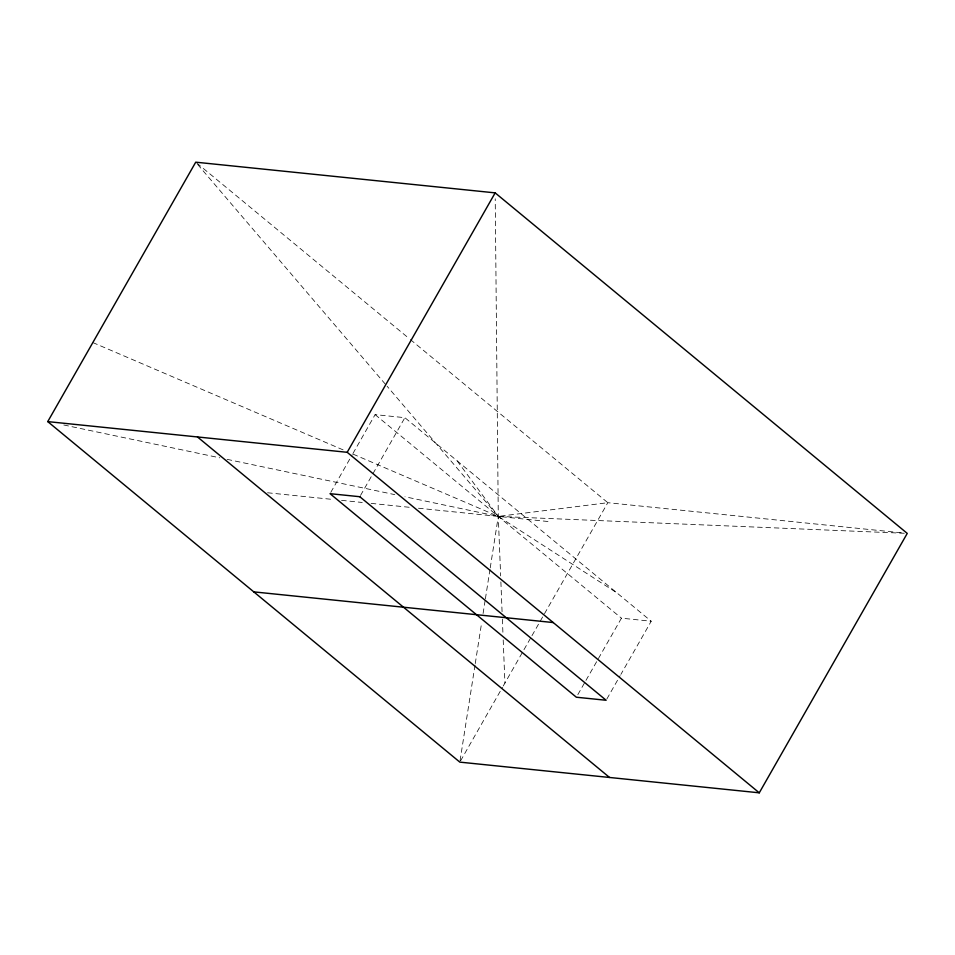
<?xml version="1.0" encoding="UTF-8"?>
<svg xmlns="http://www.w3.org/2000/svg" width="955" height="955" viewBox="0 0 955 955"><rect width="100%" height="100%" fill="white"/><g stroke="black" fill="none" stroke-linecap="round" stroke-linejoin="round"><path stroke-width="0.72" stroke-dasharray="4.78 3.58" d="M460.059 760.658L475.029 665.014M475.256 663.546L481.702 622.35M483.087 613.516L485.152 600.277M485.391 598.809L489.987 569.371M490.225 567.903L498.283 516.404L495.227 198.831M330.776 492.374L352.204 454.795M352.944 453.506L375.112 414.625L404.884 417.681L651.215 621.227L620.905 674.361M360.536 495.43L404.884 417.681M460.573 760.837L502.533 687.266M503.261 685.976L531.243 636.937M531.983 635.648L543.753 614.996M544.493 613.707L607.81 502.7L904.29 533.081M577.835 694.631L585.224 681.667M585.964 680.378L621.442 618.183L651.215 621.227M606.867 698.976L620.165 675.651M904.278 533.26L498.283 516.404L404.968 496.767M267.579 492.768L332.674 499.429M341.556 500.348L362.267 502.473M371.137 503.381L412.572 507.618M418.481 508.227L548.683 521.573M63.794 424.987L219.793 457.815M227.087 459.343L394.761 494.618M92.838 342.57L343.502 450.044M353.087 454.15L498.283 516.404L617.002 592.96M196.873 163.138L409.229 338.607M410.375 339.562L607.81 502.7L498.283 516.404L387.121 386.262M375.112 414.625L621.442 618.183M197.661 164.451L386.154 385.128M457.159 460.883L498.283 516.404L500.647 575.937M500.886 581.893L502.067 611.654M502.366 619.091L502.963 633.977M503.201 639.934L504.92 683.088"/><path stroke-width="1.43" d="M47.75 421.609L195.727 162.183L495.168 192.874L907.25 533.391L759.273 792.817L459.833 762.126L47.75 421.609L347.19 452.3L759.273 792.817M347.19 452.3L495.168 192.874M253.791 591.873L553.231 622.553M197.47 436.948L609.553 777.477M359.808 496.719L330.036 493.675L576.354 697.222L606.127 700.266L359.808 496.719"/></g></svg>
